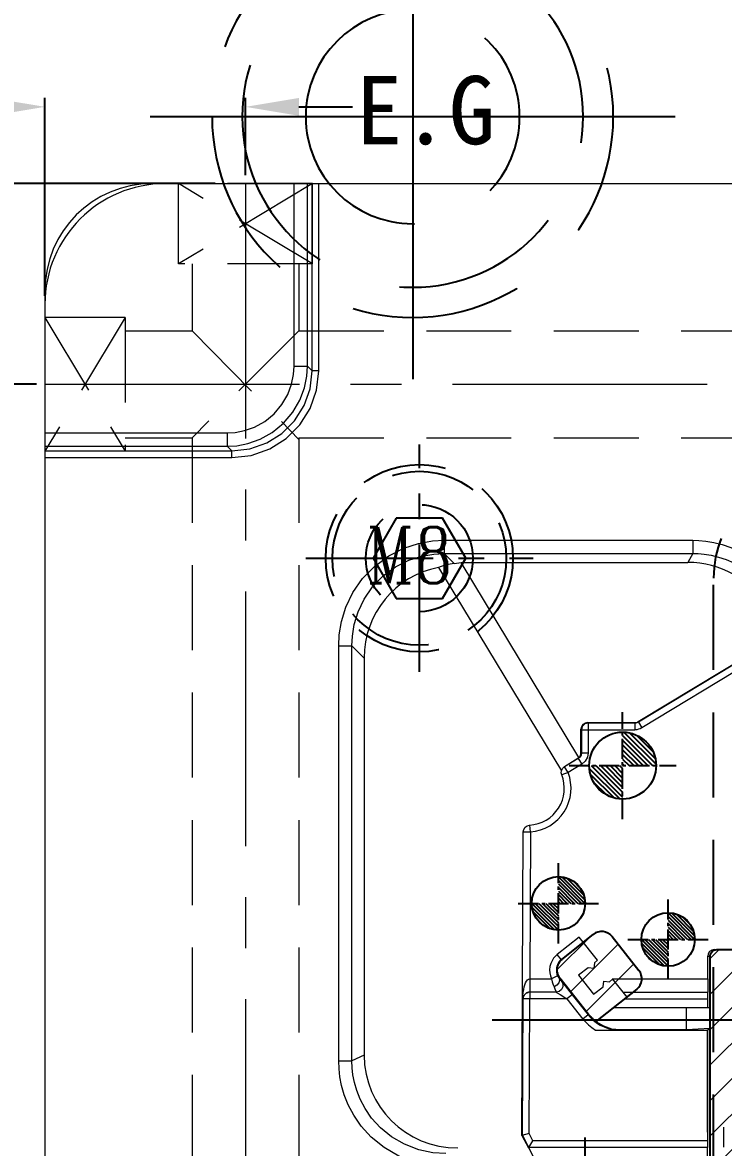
# Model space of a CAD drawing. Header units: inches. Extents: x 164842 to 166038, y -53074 to -52229.
# Drawn here: x 165352.4 to 165404.8, y -52420 to -52335.9 of the extents above; entities that cross this region are included whole.
import ezdxf

# ---------------------------------------------------------------- set-up
doc = ezdxf.new("R2010")
doc.units = ezdxf.units.IN
doc.header["$LTSCALE"] = 2
doc.header["$MEASUREMENT"] = 0
doc.header["$PDMODE"] = 3
doc.header["$PDSIZE"] = 0.3125
for name, pattern in [('CENTER', [50.8, 31.75, -6.35, 6.35, -6.35]), ('CENTER2', [1.125, 0.75, -0.125, 0.125, -0.125]), ('HIDDEN', [9.525, 6.35, -3.175])]:
    doc.linetypes.add(name, pattern=pattern)
doc.layers.get('0').update_dxf_attribs({"linetype": 'CONTINUOUS'})
doc.layers.get('Defpoints').update_dxf_attribs({"linetype": 'CONTINUOUS'})
for name, color, linetype in [('CAV-COR', 1, 'CONTINUOUS'), ('DEFAULT_1', 7, 'CENTER'), ('GE', 214, 'CONTINUOUS'), ('Layer3', 3, 'CONTINUOUS'), ('PIN', 4, 'CONTINUOUS'), ('SCREW', 52, 'HIDDEN'), ('y-cut', 7, 'CONTINUOUS'), ('壓塊', 157, 'CONTINUOUS'), ('文字', 1, 'CONTINUOUS')]:
    doc.layers.add(name, color=color, linetype=linetype)
for name, color, linetype, lineweight in [('dim', 3, 'CONTINUOUS', 15), ('PRODUCT', 1, 'CONTINUOUS', 15), ('WR', 122, 'HIDDEN', 18), ('截面', 191, 'CONTINUOUS', 15), ('枕位', 75, 'CONTINUOUS', 15)]:
    doc.layers.add(name, color=color, linetype=linetype, lineweight=lineweight)
doc.styles.add('ROMANC', font='romanc', dxfattribs={"width": 0.6, "height": 1})
doc.styles.add('ROMANS', font='ROMANS.shx', dxfattribs={"height": 5, "bigfont": 'chineset.shx'})
doc.styles.get("Standard").update_dxf_attribs({"font": 'txt.shx', "width": 0.67})
doc.dimstyles.new('2.00', dxfattribs={"dimtxt": 5, "dimasz": 4, "dimexe": 0.666, "dimexo": 0.626, "dimgap": 1, "dimtad": 0, "dimzin": 0, "dimdsep": 46, "dimtxsty": 'Standard', "dimcen": 0.09, "dimclrd": 3, "dimclre": 3, "dimclrt": 7, "dimazin": 0, "dimtfac": 1, "dimtofl": 0, "dimtmove": 0, "dimatfit": 0, "dimfxl": 0, "dimtolj": 1, "dimtzin": 0, "dimarcsym": 0})

# ---------------------------------------------------------------- blocks, each defined once
blk = doc.blocks.new('EG-16')
at = {"linetype": 'CENTER'}
for p, q in [((0, -19.617), (0, 19.617)), ((19.617, 0), (-19.617, 0))]:
    blk.add_line(p, q, dxfattribs=at)
at = {"linetype": 'HIDDEN'}
for radius in [15, 12.75, 8]:
    blk.add_circle((0, 0), radius, dxfattribs=at)
blk = doc.blocks.new('20090521.154736')
at = {"layer": 'GE', "extrusion": (0, 0, -1), "zscale": -1, "rotation": 180}
blk.add_blockref('EG-16', (0, 0), dxfattribs=at)
at = {"layer": '文字', "insert": (-4.244, 3.05), "char_height": 5.1, "width": 28.22459, "attachment_point": 1, "style": 'ROMANS'}
blk.add_mtext('{\\f標楷體|b0|i0|c136|p65;E.G}', dxfattribs=at)
blk = doc.blocks.new('*D36282')
at = {"layer": 'Defpoints', "color": 0}
for p in [(165277.864, -52347.939), (165367.453, -52347.939), (165291.595, -52472.939)]:
    blk.add_point(p, dxfattribs=at)
at = {"layer": 'dim', "color": 3, "linetype": 'ByBlock', "lineweight": -2}
for p, q in [((165366.827, -52347.939), (165277.198, -52347.939)), ((165277.864, -52351.939), (165277.864, -52402.181)), ((165277.864, -52468.939), (165277.864, -52418.698)), ((165290.969, -52472.939), (165277.198, -52472.939))]:
    blk.add_line(p, q, dxfattribs=at)
at = {"layer": 'dim', "color": 3, "linetype": 'ByBlock'}
for points in [[(165278.531, -52351.939), (165277.198, -52351.939), (165277.864, -52347.939)], [(165277.198, -52468.939), (165278.531, -52468.939), (165277.864, -52472.939)]]:
    blk.add_solid(points, dxfattribs=at)
at = {"layer": 'dim', "color": 7, "linetype": 'ByBlock', "insert": (165277.864, -52410.439), "char_height": 5, "attachment_point": 5, "rotation": 90}
blk.add_mtext('\\A1;125.00', dxfattribs=at)
blk = doc.blocks.new('20160723.115749')
at = {"layer": 'SCREW', "linetype": 'CENTER', "ltscale": 0.15}
for p, q in [((0, -8.5), (0, 8.5)), ((-8.5, 0), (8.5, 0))]:
    blk.add_line(p, q, dxfattribs=at)
at = {"layer": 'SCREW', "ltscale": 0.5}
blk.add_lwpolyline([(-1.732, 3), (-3.464, 0), (-1.732, -3), (1.732, -3), (3.464, 0), (1.732, 3)], close=True, dxfattribs=at)
for radius in [7, 6.5, 4]:
    blk.add_circle((0, 0), radius, dxfattribs=at)
at = {"layer": 'Layer3', "style": 'ROMANC', "width": 0.8}
blk.add_text('M8', height=4.1865, dxfattribs=at).set_placement((-3.976, -1.858))
blk = doc.blocks.new('20160823.201520')
at = {"layer": '截面', "linetype": 'Continuous', "ltscale": 0.3}
h = blk.add_hatch(dxfattribs=at)
h.set_pattern_fill('ANSI31', color=256, scale=15, style=0)
h.set_pattern_definition([(45, (-2955.1196, -3724.5847), (-1.3258252, 1.3258252), [])])
edge = h.paths.add_edge_path()
edge.add_arc((-48.284, -2.532), 0.5, 180, 270)
edge.add_line((-48.284, -3.032), (-43.933, -3.032))
edge.add_line((-43.933, -3.032), (-43.478, -2.592))
edge.add_arc((-41.681, -0.854), 2.5, 224.05536, 328.57739)
edge.add_line((-39.548, -2.157), (-38.116, -3.032))
edge.add_line((-38.116, -3.032), (-19.018, -3.032))
edge.add_line((-19.018, -3.032), (-19.018, -19.291))
edge.add_line((-19.018, -19.291), (-49.285, -19.291))
edge.add_line((-49.285, -19.291), (-49.911, -19.682))
edge.add_arc((-52.033, -21.004), 2.5, 31.928, 151.72792)
edge.add_line((-54.235, -19.82), (-55.217, -19.291))
edge.add_line((-55.217, -19.291), (-58.053, -19.291))
edge.add_line((-58.053, -19.291), (-58.053, 7.908))
edge.add_ellipse((-57.55, 7.908), major_axis=(0.503, 0), ratio=0.999962, start_angle=90, end_angle=180, ccw=False)
edge.add_line((-57.55, 8.41), (-48.784, 8.41))
edge.add_line((-48.784, 8.41), (-48.784, -2.532))
h.paths.add_polyline_path([(-37.089, 31.895), (-35.081, 29.37, 0.414214), (-33.676, 29.21), (-31.332, 31.074, 0.414214), (-31.171, 32.486), (-33.799, 35.79), (-36.929, 33.3, 0.414214)])
h.paths.add_polyline_path([(-69.517, 6.876), (-69.506, 6.744), (-69.478, 6.616), (-69.435, 6.495), (-69.375, 6.379), (-69.299, 6.268), (-67.153, 3.57), (-67.098, 3.503), (-67.041, 3.437), (-66.982, 3.373), (-66.921, 3.311), (-66.858, 3.25), (-66.794, 3.192), (-66.728, 3.135), (-66.661, 3.08), (-66.592, 3.027), (-63.541, 5.454, 0.414214), (-63.381, 6.86), (-65.389, 9.384, 0.414214), (-66.794, 9.544), (-69.138, 7.68), (-69.237, 7.589), (-69.321, 7.489), (-69.391, 7.381), (-69.446, 7.262), (-69.487, 7.136), (-69.511, 7.007)])
at = {"layer": 'y-cut', "linetype": 'ByBlock'}
for p, q in [((-36.929, 33.3), (-33.799, 35.79)), ((-33.799, 35.79), (-31.171, 32.486)), ((-35.081, 29.37), (-37.089, 31.895)), ((-31.332, 31.074), (-33.676, 29.21)), ((-69.138, 7.68), (-66.794, 9.544)), ((-65.389, 9.384), (-63.381, 6.86)), ((-57.55, 8.41), (-48.784, 8.41)), ((-48.784, 8.41), (-48.784, -2.532)), ((-58.053, -19.291), (-58.053, 7.908)), ((-67.153, 3.57), (-69.299, 6.268)), ((-63.541, 5.454), (-66.592, 3.027)), ((-39.548, -2.157), (-38.116, -3.032)), ((-48.284, -3.032), (-43.933, -3.032)), ((-43.933, -3.032), (-43.478, -2.592)), ((-38.116, -3.032), (-19.018, -3.032)), ((-19.018, -3.032), (-19.018, -19.291)), ((-55.217, -19.291), (-58.053, -19.291)), ((-54.235, -19.82), (-55.217, -19.291)), ((-49.285, -19.291), (-49.911, -19.682)), ((-19.018, -19.291), (-49.285, -19.291))]:
    blk.add_line(p, q, dxfattribs=at)
for points in [[(-69.138, 7.68), (-69.237, 7.589), (-69.321, 7.489), (-69.391, 7.381), (-69.446, 7.262), (-69.487, 7.136), (-69.511, 7.007), (-69.517, 6.876), (-69.506, 6.744), (-69.478, 6.616), (-69.435, 6.495), (-69.375, 6.379), (-69.299, 6.268)], [(-67.153, 3.57), (-67.098, 3.503), (-67.041, 3.437), (-66.982, 3.373), (-66.921, 3.311), (-66.858, 3.25), (-66.794, 3.192), (-66.728, 3.135), (-66.661, 3.08), (-66.592, 3.027)]]:
    blk.add_lwpolyline(points, dxfattribs=at)
for centre in [(-41.681, -0.854), (-52.033, -21.004)]:
    blk.add_circle(centre, 2.5, dxfattribs=at)
for centre, radius, start, end in [((-36.307, 32.517), 1, 128.5, 218.5), ((-31.958, 31.861), 1.005, 308.5, 38.5), ((-34.298, 29.993), 1, 218.5, 308.5), ((-66.171, 8.762), 1, 38.5, 128.5), ((-64.163, 6.237), 1, 308.5, 38.5), ((-48.284, -2.532), 0.5, 180, 270)]:
    blk.add_arc(centre, radius, start, end, dxfattribs=at)
at = {"layer": 'y-cut', "linetype": 'ByBlock', "extrusion": (0, 0, -1)}
blk.add_ellipse((-57.55, 7.908), major_axis=(0.503, 0), ratio=0.999962, start_param=3.141593, end_param=4.712389, dxfattribs=at)
blk = doc.blocks.new('*D37358')
at = {"layer": 'Defpoints', "color": 0}
for p in [(165369.095, -52342.198), (165369.095, -52347.939), (165354.095, -52356.939)]:
    blk.add_point(p, dxfattribs=at)
at = {"layer": 'dim', "color": 3, "linetype": 'ByBlock', "lineweight": -2}
for p, q in [((165354.095, -52356.313), (165354.095, -52341.532)), ((165369.095, -52347.313), (165369.095, -52341.532)), ((165350.095, -52342.198), (165346.095, -52342.198)), ((165373.095, -52342.198), (165377.095, -52342.198))]:
    blk.add_line(p, q, dxfattribs=at)
at = {"layer": 'dim', "color": 3, "linetype": 'ByBlock'}
for points in [[(165350.095, -52342.865), (165350.095, -52341.532), (165354.095, -52342.198)], [(165373.095, -52341.532), (165373.095, -52342.865), (165369.095, -52342.198)]]:
    blk.add_solid(points, dxfattribs=at)
at = {"layer": 'dim', "color": 7, "linetype": 'ByBlock', "insert": (165339.512, -52342.198), "char_height": 5, "attachment_point": 5}
blk.add_mtext('\\A1;15.00', dxfattribs=at)
blk = doc.blocks.new('*D37359')
at = {"layer": 'Defpoints', "color": 0}
for p in [(165366.827, -52347.939), (165344.032, -52362.939), (165354.095, -52362.939)]:
    blk.add_point(p, dxfattribs=at)
at = {"layer": 'dim', "color": 3, "linetype": 'ByBlock', "lineweight": -2}
for p, q in [((165344.032, -52343.939), (165344.032, -52339.939)), ((165366.201, -52347.939), (165343.366, -52347.939)), ((165353.469, -52362.939), (165343.366, -52362.939)), ((165344.032, -52366.939), (165344.032, -52370.939))]:
    blk.add_line(p, q, dxfattribs=at)
at = {"layer": 'dim', "color": 3, "linetype": 'ByBlock'}
for points in [[(165343.365, -52343.939), (165344.698, -52343.939), (165344.032, -52347.939)], [(165344.698, -52366.939), (165343.365, -52366.939), (165344.032, -52362.939)]]:
    blk.add_solid(points, dxfattribs=at)
at = {"layer": 'dim', "color": 7, "linetype": 'ByBlock', "insert": (165344.032, -52377.523), "char_height": 5, "attachment_point": 5, "rotation": 90}
blk.add_mtext('\\A1;15.00', dxfattribs=at)

msp = doc.modelspace()

# ---------------------------------------------------------------- hatches: boundary and pattern name
at = {"layer": 'PIN', "linetype": 'Continuous'}
h = msp.add_hatch(dxfattribs=at)
h.set_pattern_fill('ANSI31', color=5, scale=2, angle=90, style=0)
h.set_pattern_definition([(135, (165602.57704, -52405.679), (-0.1767767, -0.1767767), [])])
h.paths.add_polyline_path([(165397.295, -52391.439), (165394.795, -52391.439, 0.414214), (165397.295, -52393.939)])
h.paths.add_polyline_path([(165397.295, -52388.939), (165397.295, -52391.439), (165399.795, -52391.439, 0.414214)])
h = msp.add_hatch(dxfattribs=at)
h.set_pattern_fill('ANSI31', color=143, scale=1.5, angle=90, style=0)
h.set_pattern_definition([(135, (165597.77704, -52415.979), (-0.13258252, -0.13258252), [])])
h.paths.add_polyline_path([(165392.495, -52401.739), (165390.495, -52401.739, 0.414214), (165392.495, -52403.739)])
h.paths.add_polyline_path([(165392.495, -52399.739), (165392.495, -52401.739), (165394.495, -52401.739, 0.414214)])
h = msp.add_hatch(dxfattribs=at)
h.set_pattern_fill('ANSI31', color=143, scale=1.5, angle=90, style=0)
h.set_pattern_definition([(135, (165605.97704, -52418.679), (-0.13258252, -0.13258252), [])])
h.paths.add_polyline_path([(165400.695, -52404.439), (165398.695, -52404.439, 0.414214), (165400.695, -52406.439)])
h.paths.add_polyline_path([(165400.695, -52402.439), (165400.695, -52404.439), (165402.695, -52404.439, 0.414214)])

# ---------------------------------------------------------------- linework, layer by layer
at = {"layer": 'DEFAULT_1', "color": 2, "linetype": 'CENTER', "ltscale": 0.3}
msp.add_line((165387.547, -52410.439), (165499.608, -52410.439), dxfattribs=at)
at = {"layer": 'PIN', "color": 5, "linetype": 'CENTER2'}
for p, q in [((165397.295, -52395.439), (165397.295, -52387.439)), ((165393.295, -52391.439), (165401.295, -52391.439))]:
    msp.add_line(p, q, dxfattribs=at)
at = {"layer": 'PIN', "color": 143, "linetype": 'CENTER2'}
for p, q in [((165392.495, -52404.739), (165392.495, -52398.739)), ((165389.495, -52401.739), (165395.495, -52401.739)), ((165400.695, -52407.439), (165400.695, -52401.439)), ((165397.695, -52404.439), (165403.695, -52404.439)), ((165394.495, -52425.239), (165394.495, -52419.239))]:
    msp.add_line(p, q, dxfattribs=at)
at = {"layer": 'PIN', "color": 5, "linetype": 'Continuous'}
msp.add_circle((165397.295, -52391.439), 2.5, dxfattribs=at)
at = {"layer": 'PIN', "color": 143, "linetype": 'Continuous'}
for centre in [(165392.495, -52401.739), (165400.695, -52404.439)]:
    msp.add_circle(centre, 2, dxfattribs=at)
at = {"layer": 'PRODUCT', "linetype": 'ByBlock'}
for p, q in [((165362.095, -52347.939), (165521.095, -52347.939)), ((165372.727, -52361.578), (165372.727, -52347.939)), ((165373.725, -52361.578), (165373.725, -52347.939)), ((165374.07, -52361.923), (165374.07, -52347.939)), ((165374.569, -52361.923), (165374.569, -52347.939)), ((165354.095, -52355.939), (165354.095, -52589.939)), ((165372.727, -52361.578), (165373.725, -52361.578)), ((165374.07, -52361.923), (165373.725, -52361.578)), ((165374.569, -52361.923), (165374.07, -52361.923)), ((165354.095, -52366.571), (165367.734, -52366.571)), ((165367.734, -52366.571), (165367.734, -52367.57)), ((165354.095, -52367.57), (165367.734, -52367.57)), ((165354.095, -52367.914), (165368.078, -52367.914)), ((165368.078, -52367.914), (165367.734, -52367.57)), ((165368.078, -52368.414), (165368.078, -52367.914)), ((165354.095, -52368.414), (165368.078, -52368.414)), ((165398.468, -52388.155), (165409.298, -52381.607)), ((165409.272, -52381.663), (165398.478, -52388.19)), ((165409.532, -52382.093), (165398.738, -52388.62)), ((165394.718, -52388.262), (165394.683, -52388.227)), ((165394.683, -52388.227), (165398.208, -52388.227)), ((165394.718, -52388.262), (165394.718, -52390.484)), ((165398.218, -52388.262), (165394.718, -52388.262)), ((165398.208, -52388.227), (165398.218, -52388.262)), ((165398.218, -52388.262), (165398.218, -52388.765)), ((165398.468, -52388.155), (165398.478, -52388.19)), ((165398.478, -52388.19), (165398.738, -52388.62)), ((165394.18, -52390.465), (165394.18, -52388.73)), ((165394.215, -52388.765), (165394.18, -52388.73)), ((165394.282, -52388.514), (165394.215, -52388.765)), ((165394.215, -52388.765), (165394.215, -52390.484)), ((165394.215, -52388.765), (165398.218, -52388.765)), ((165394.215, -52390.484), (165394.18, -52390.465)), ((165394.215, -52390.484), (165394.718, -52390.484)), ((165392.949, -52391.503), (165393.938, -52390.895)), ((165392.959, -52391.527), (165392.949, -52391.503)), ((165393.973, -52390.914), (165392.959, -52391.527)), ((165393.219, -52391.957), (165392.959, -52391.527)), ((165394.233, -52391.344), (165393.219, -52391.957)), ((165393.973, -52390.914), (165393.938, -52390.895)), ((165393.973, -52390.914), (165394.233, -52391.344)), ((165393.219, -52391.957), (165392.75, -52392.138)), ((165390.394, -52396.392), (165390.36, -52395.891)), ((165389.766, -52419.084), (165389.869, -52396.391)), ((165389.869, -52396.391), (165389.891, -52396.39)), ((165389.891, -52396.39), (165390.394, -52396.392)), ((165390.394, -52396.392), (165390.344, -52407.374)), ((165394.039, -52404.262), (165392.405, -52405.562)), ((165392.718, -52405.955), (165395.098, -52404.061)), ((165395.415, -52405.992), (165394.039, -52404.262)), ((165396.504, -52404.221), (165398.512, -52406.746)), ((165392.718, -52405.955), (165392.405, -52405.562)), ((165392.724, -52405.961), (165392.505, -52406.218)), ((165392.543, -52406.157), (165392.755, -52405.926)), ((165403.656, -52407.374), (165403.656, -52405.698)), ((165403.656, -52405.698), (165403.84, -52405.698)), ((165403.84, -52433.494), (165403.84, -52405.698)), ((165404.159, -52405.196), (165413.109, -52405.196)), ((165392.376, -52406.757), (165392.412, -52406.444)), ((165392.376, -52406.744), (165392.384, -52406.583)), ((165392.439, -52407.065), (165392.376, -52406.757)), ((165392.505, -52406.218), (165392.384, -52406.583)), ((165392.412, -52406.444), (165392.543, -52406.157)), ((165394.708, -52406.555), (165394, -52407.118)), ((165395.131, -52406.604), (165394.708, -52406.555)), ((165395.18, -52406.18), (165395.131, -52406.604)), ((165395.415, -52405.992), (165395.18, -52406.18)), ((165390.344, -52407.374), (165390.349, -52408.283)), ((165390.344, -52407.374), (165391.975, -52407.374)), ((165392.431, -52407.163), (165391.975, -52407.374)), ((165392.594, -52407.338), (165392.439, -52407.065)), ((165392.557, -52407.367), (165392.658, -52407.492)), ((165392.594, -52407.338), (165392.56, -52407.365)), ((165392.594, -52407.338), (165394.74, -52410.036)), ((165392.717, -52407.563), (165392.743, -52407.592)), ((165392.743, -52407.592), (165392.799, -52407.661)), ((165392.799, -52407.661), (165393.006, -52407.916)), ((165394, -52407.118), (165395.126, -52408.534)), ((165395.834, -52407.971), (165395.882, -52407.547)), ((165395.882, -52407.547), (165396.306, -52407.596)), ((165396.306, -52407.596), (165396.542, -52407.408)), ((165396.515, -52407.374), (165397.605, -52408.745)), ((165396.515, -52407.374), (165403.656, -52407.374)), ((165390.158, -52408.417), (165390.231, -52408.393)), ((165390.349, -52408.283), (165390.35, -52408.377)), ((165392.324, -52408.377), (165390.35, -52408.377)), ((165392.406, -52408.426), (165392.613, -52408.553)), ((165393.006, -52407.916), (165393.525, -52408.565)), ((165395.126, -52408.534), (165395.834, -52407.971)), ((165398.352, -52408.151), (165395.3, -52410.578)), ((165397.312, -52408.377), (165403.664, -52408.377)), ((165389.801, -52419.076), (165389.847, -52408.879)), ((165389.835, -52408.879), (165389.847, -52408.879)), ((165390.35, -52408.878), (165389.847, -52408.876)), ((165390.304, -52418.953), (165390.35, -52408.878)), ((165393.132, -52408.878), (165390.35, -52408.878)), ((165392.613, -52408.553), (165393.132, -52408.878)), ((165393.525, -52408.565), (165393.132, -52408.878)), ((165393.132, -52408.878), (165394.329, -52410.384)), ((165393.525, -52408.565), (165394.723, -52410.071)), ((165397.438, -52408.878), (165403.669, -52408.878)), ((165403.669, -52408.878), (165403.668, -52408.56)), ((165403.669, -52409.535), (165403.669, -52408.878)), ((165394.723, -52410.071), (165394.329, -52410.384)), ((165394.74, -52410.036), (165395.002, -52410.325)), ((165396.612, -52409.535), (165403.807, -52409.535)), ((165402.061, -52411.174), (165402.061, -52409.535)), ((165403.807, -52409.535), (165403.807, -52411.075)), ((165395.002, -52410.325), (165395.3, -52410.578)), ((165395.278, -52411.213), (165403.625, -52411.213)), ((165397.099, -52411.174), (165397.082, -52411.209)), ((165397.099, -52411.174), (165402.061, -52411.174)), ((165402.061, -52411.174), (165403.807, -52411.075)), ((165403.625, -52411.213), (165403.677, -52411.205)), ((165403.625, -52411.213), (165403.625, -52418.832)), ((165403.677, -52411.205), (165403.807, -52411.075)), ((165403.677, -52418.832), (165403.677, -52411.205)), ((165404.835, -52418.469), (165404.837, -52419.976)), ((165390.304, -52418.953), (165389.766, -52419.084)), ((165389.766, -52419.084), (165390.258, -52420.022)), ((165390.279, -52419.987), (165389.801, -52419.076)), ((165390.583, -52419.484), (165390.304, -52418.953)), ((165403.669, -52418.832), (165403.625, -52418.832)), ((165403.669, -52419.484), (165403.669, -52418.832)), ((165390.251, -52419.987), (165403.288, -52444.829)), ((165403.64, -52419.987), (165390.251, -52419.987)), ((165390.279, -52419.987), (165390.583, -52419.484)), ((165403.669, -52419.484), (165390.583, -52419.484)), ((165403.64, -52444.924), (165403.64, -52419.987))]:
    msp.add_line(p, q, dxfattribs=at)
for points in [[(165367.734, -52367.57), (165368.441, -52367.528), (165369.279, -52367.367), (165370.187, -52367.044), (165371.094, -52366.538), (165371.928, -52365.856), (165372.629, -52365.032), (165373.158, -52364.122), (165373.502, -52363.196), (165373.678, -52362.327), (165373.725, -52361.578)], [(165367.734, -52366.571), (165368.323, -52366.536), (165369.022, -52366.402), (165369.779, -52366.134), (165370.535, -52365.713), (165371.23, -52365.145), (165371.814, -52364.458), (165372.255, -52363.699), (165372.541, -52362.927), (165372.688, -52362.202), (165372.727, -52361.578)], [(165368.078, -52367.914), (165369.421, -52367.763), (165370.69, -52367.317), (165371.82, -52366.605), (165372.762, -52365.663), (165373.473, -52364.533), (165373.919, -52363.265), (165374.07, -52361.923)], [(165368.078, -52368.414), (165369.528, -52368.25), (165370.904, -52367.767), (165372.131, -52366.995), (165373.153, -52365.972), (165373.924, -52364.746), (165374.406, -52363.371), (165374.569, -52361.923)], [(165394.718, -52388.262), (165394.466, -52388.33), (165394.282, -52388.514)], [(165398.478, -52388.19), (165398.418, -52388.221), (165398.353, -52388.244), (165398.285, -52388.258), (165398.218, -52388.262)], [(165398.738, -52388.62), (165398.618, -52388.682), (165398.488, -52388.728), (165398.353, -52388.756), (165398.218, -52388.765)], [(165394.215, -52390.484), (165394.186, -52390.654), (165394.102, -52390.802), (165393.973, -52390.914)], [(165394.718, -52390.484), (165394.659, -52390.823), (165394.491, -52391.119), (165394.233, -52391.344)], [(165392.717, -52391.843), (165392.795, -52391.651), (165392.949, -52391.503)], [(165392.743, -52392.12), (165392.71, -52391.981), (165392.717, -52391.843)], [(165389.869, -52396.391), (165389.904, -52396.208), (165390.006, -52396.049), (165390.159, -52395.938), (165390.34, -52395.892)], [(165392.405, -52405.562), (165392.268, -52405.685), (165392.135, -52405.84), (165392.017, -52406.025), (165391.923, -52406.235), (165391.861, -52406.464), (165391.836, -52406.703), (165391.849, -52406.941), (165391.897, -52407.168), (165391.975, -52407.374)], [(165392.718, -52405.955), (165392.626, -52406.037), (165392.538, -52406.14), (165392.459, -52406.264), (165392.397, -52406.404), (165392.355, -52406.557), (165392.338, -52406.716), (165392.347, -52406.875), (165392.379, -52407.026), (165392.431, -52407.163)], [(165403.84, -52405.698), (165403.878, -52405.506), (165403.987, -52405.343), (165404.15, -52405.234), (165404.166, -52405.231)], [(165392.472, -52407.142), (165392.425, -52407.023), (165392.391, -52406.891), (165392.376, -52406.744)], [(165389.835, -52408.879), (165389.844, -52408.623), (165389.866, -52408.39), (165389.897, -52408.18), (165389.938, -52407.991), (165389.987, -52407.824), (165390.044, -52407.675), (165390.111, -52407.55), (165390.185, -52407.455), (165390.263, -52407.396), (165390.344, -52407.374)], [(165391.975, -52407.374), (165392.036, -52407.611), (165392.102, -52407.818), (165392.164, -52407.985)], [(165392.717, -52407.563), (165392.813, -52407.763), (165392.812, -52407.986), (165392.715, -52408.187), (165392.541, -52408.326), (165392.324, -52408.377)], [(165392.431, -52407.163), (165392.471, -52407.242), (165392.515, -52407.311), (165392.557, -52407.367)], [(165392.594, -52407.338), (165392.53, -52407.248), (165392.472, -52407.142)], [(165392.557, -52407.367), (165392.585, -52407.499), (165392.515, -52407.673)], [(165392.658, -52407.492), (165392.689, -52407.53), (165392.708, -52407.552), (165392.717, -52407.563)], [(165390.231, -52408.393), (165390.173, -52408.411), (165390.114, -52408.438), (165390.054, -52408.475), (165389.995, -52408.525), (165389.941, -52408.59), (165389.894, -52408.669), (165389.861, -52408.765), (165389.847, -52408.879)], [(165389.894, -52408.656), (165389.932, -52408.596), (165389.977, -52408.541), (165390.03, -52408.492), (165390.091, -52408.45), (165390.158, -52408.417)], [(165390.35, -52408.377), (165390.308, -52408.38), (165390.267, -52408.386), (165390.23, -52408.394)], [(165390.35, -52408.377), (165390.358, -52408.456), (165390.35, -52408.878)], [(165392.515, -52407.673), (165392.363, -52407.849), (165392.164, -52407.985)], [(165392.164, -52407.985), (165392.221, -52408.128), (165392.296, -52408.311)], [(165392.296, -52408.311), (165392.315, -52408.357), (165392.324, -52408.377)], [(165392.324, -52408.377), (165392.35, -52408.392), (165392.406, -52408.426)], [(165403.665, -52408.379), (165403.665, -52408.38), (165403.664, -52408.377)], [(165403.668, -52408.56), (165403.666, -52408.447), (165403.665, -52408.379)], [(165389.835, -52408.879), (165389.844, -52408.798), (165389.864, -52408.724), (165389.894, -52408.656)], [(165394.723, -52410.071), (165394.893, -52410.268), (165395.103, -52410.468), (165395.348, -52410.66), (165395.623, -52410.833), (165395.92, -52410.976), (165396.226, -52411.085), (165396.53, -52411.158), (165396.82, -52411.198), (165397.082, -52411.209)], [(165394.329, -52410.384), (165394.512, -52410.595), (165394.732, -52410.811), (165394.989, -52411.021), (165395.278, -52411.213)], [(165395.3, -52410.578), (165395.853, -52410.904), (165396.461, -52411.106), (165397.099, -52411.174)]]:
    msp.add_lwpolyline(points, dxfattribs=at)
for centre, radius, start, end in [((165363.095, -52356.939), 9, 90, 180), ((165362.095, -52355.939), 8, 90, 180), ((165390.172, -52393.133), 2.764, 273.50343, 21.5063), ((165390.172, -52393.133), 3.266, 273.90427, 21.10015), ((165395.721, -52404.844), 1, 38.5, 128.5), ((165397.729, -52407.369), 1, 308.5, 38.5)]:
    msp.add_arc(centre, radius, start, end, dxfattribs=at)
for centre, major_axis, ratio, start_param, end_param in [((165394.683, -52388.73), (-0.355, 0.355), 0.999924, 5.497825, 7.068545), ((165398.208, -52387.725), (-0.135, 0.484), 0.999959, 2.869681, 3.413504), ((165393.678, -52390.465), (-0.01, 0.504), 0.99152, 3.669573, 3.893255), ((165393.678, -52390.465), (-0.438, 0.247), 0.99995, 2.85182, 3.655047), ((165404.159, -52405.698), (-0.503, 0), 0.999962, 4.712389, 6.283185), ((165404.342, -52405.698), (0.503, 0), 0.999962, 1.931507, 3.141593), ((165403.665, -52407.374), (0, 1.005), 0.008727, 1.570796, 3.074877), ((165403.664, -52419.484), (0, 0.502), 0.008727, 3.141593, 4.712389)]:
    msp.add_ellipse(centre, major_axis=major_axis, ratio=ratio, start_param=start_param, end_param=end_param, dxfattribs=at)
at = {"layer": 'WR', "linetype": 'HIDDEN', "ltscale": 0.5}
for p, q in [((165374.095, -52347.939), (165364.095, -52347.939)), ((165374.095, -52347.939), (165364.095, -52353.939)), ((165374.095, -52353.939), (165364.095, -52347.939)), ((165364.095, -52353.939), (165364.095, -52347.939)), ((165374.095, -52353.939), (165374.095, -52347.939)), ((165374.095, -52353.939), (165364.095, -52353.939)), ((165365.095, -52353.939), (165365.095, -52358.939)), ((165373.095, -52353.939), (165373.095, -52358.939)), ((165354.095, -52357.939), (165354.095, -52367.939)), ((165354.095, -52357.939), (165360.095, -52367.939)), ((165360.095, -52357.939), (165354.095, -52367.939)), ((165360.095, -52357.939), (165354.095, -52357.939)), ((165360.095, -52357.939), (165360.095, -52367.939)), ((165360.095, -52358.939), (165365.095, -52358.939)), ((165365.095, -52358.939), (165373.095, -52367.065)), ((165373.095, -52358.939), (165365.095, -52366.939)), ((165373.095, -52358.939), (165510.095, -52358.939)), ((165360.095, -52366.939), (165365.095, -52366.939)), ((165365.095, -52366.939), (165365.095, -52453.939)), ((165373.095, -52366.939), (165510.095, -52366.939)), ((165373.095, -52366.939), (165373.095, -52453.939)), ((165360.095, -52367.939), (165354.095, -52367.939))]:
    msp.add_line(p, q, dxfattribs=at)
at = {"layer": 'WR', "linetype": 'CENTER', "ltscale": 0.3}
for p, q in [((165369.095, -52347.939), (165369.095, -52457.939)), ((165354.095, -52362.939), (165514.095, -52362.939))]:
    msp.add_line(p, q, dxfattribs=at)
at = {"layer": '壓塊', "color": 153, "linetype": 'HIDDEN', "ltscale": 0.5}
msp.add_lwpolyline([(165476.095, -52449.439), (165412.095, -52449.439, -0.414214), (165404.095, -52441.439), (165404.095, -52377.439, -0.414214), (165412.095, -52369.439), (165476.095, -52369.439, -0.414214), (165484.095, -52377.439), (165484.095, -52441.439, -0.414214)], format="xyb", close=True, dxfattribs=at)
at = {"layer": '枕位', "linetype": 'ByBlock', "ltscale": 0.3}
for p, q in [((165383.944, -52374.602), (165383.944, -52375.587)), ((165383.944, -52374.602), (165402.553, -52374.602)), ((165402.553, -52374.602), (165402.553, -52375.587)), ((165383.944, -52375.587), (165384.688, -52376.33)), ((165383.944, -52375.587), (165402.553, -52375.587)), ((165402.553, -52375.587), (165402.175, -52376.256)), ((165384.688, -52376.33), (165385.217, -52376.256)), ((165394.026, -52390.826), (165385.217, -52376.256)), ((165385.217, -52376.256), (165402.175, -52376.256)), ((165383.52, -52376.633), (165392.717, -52391.843)), ((165376.066, -52413.522), (165376.066, -52382.481)), ((165376.066, -52382.481), (165377.051, -52382.481)), ((165377.051, -52413.522), (165377.051, -52382.481)), ((165377.051, -52382.481), (165377.968, -52383.398)), ((165377.968, -52383.398), (165377.968, -52413.098)), ((165376.066, -52413.522), (165377.051, -52413.522)), ((165377.968, -52413.098), (165377.051, -52413.522))]:
    msp.add_line(p, q, dxfattribs=at)
for points in [[(165376.066, -52382.481), (165376.108, -52381.656), (165376.27, -52380.679), (165376.597, -52379.608), (165377.121, -52378.51), (165377.848, -52377.459), (165378.759, -52376.523), (165379.808, -52375.756), (165380.928, -52375.19), (165382.042, -52374.83), (165383.067, -52374.65), (165383.944, -52374.602)], [(165402.553, -52374.602), (165402.998, -52374.615), (165403.523, -52374.662), (165404.11, -52374.756), (165404.739, -52374.91), (165405.39, -52375.128), (165406.041, -52375.414), (165406.674, -52375.763), (165407.268, -52376.166), (165407.81, -52376.61), (165408.287, -52377.077), (165408.695, -52377.546), (165409.03, -52377.995), (165409.295, -52378.404)], [(165377.051, -52382.481), (165377.085, -52381.755), (165377.224, -52380.897), (165377.508, -52379.957), (165377.964, -52378.995), (165378.598, -52378.075), (165379.395, -52377.256), (165380.313, -52376.586), (165381.296, -52376.093), (165382.273, -52375.78), (165383.173, -52375.626), (165383.944, -52375.587)], [(165402.553, -52375.587), (165402.943, -52375.597), (165403.403, -52375.637), (165403.917, -52375.719), (165404.467, -52375.853), (165405.037, -52376.043), (165405.608, -52376.293), (165406.161, -52376.598), (165406.681, -52376.951), (165407.155, -52377.34), (165407.572, -52377.749), (165407.928, -52378.161), (165408.221, -52378.555), (165408.452, -52378.914)], [(165384.075, -52421.436), (165382.979, -52421.362), (165381.776, -52421.106), (165380.57, -52420.645), (165379.454, -52419.996), (165378.504, -52419.221), (165377.756, -52418.399), (165377.19, -52417.581), (165376.775, -52416.793), (165376.481, -52416.048), (165376.281, -52415.353), (165376.155, -52414.705), (165376.087, -52414.099), (165376.066, -52413.522)], [(165384.075, -52420.439), (165383.11, -52420.376), (165382.054, -52420.154), (165380.995, -52419.751), (165380.016, -52419.185), (165379.182, -52418.508), (165378.527, -52417.79), (165378.032, -52417.074), (165377.668, -52416.385), (165377.411, -52415.734), (165377.236, -52415.125), (165377.127, -52414.558), (165377.068, -52414.028), (165377.051, -52413.522)]]:
    msp.add_lwpolyline(points, dxfattribs=at)
for centre, major_axis, ratio, start_param, end_param in [((165385.403, -52383.939), (-0.004, 7.659), 0.819239, 0.113606, 0.304212), ((165402.054, -52383.364), (3.508, 6.221), 0.98012, 5.778256, 6.788114), ((165385.076, -52383.612), (5.101, -5.101), 0.970288, 2.56188, 3.911912), ((165385.076, -52412.999), (6.473, 2.993), 0.981649, 2.715531, 4.272217)]:
    msp.add_ellipse(centre, major_axis=major_axis, ratio=ratio, start_param=start_param, end_param=end_param, dxfattribs=at)

# ---------------------------------------------------------------- block references
at = {"layer": 'CAV-COR'}
msp.add_blockref('20090521.154736', (165381.595, -52342.939), dxfattribs=at)
at = {"layer": 'SCREW', "linetype": 'ByBlock'}
msp.add_blockref('20160723.115749', (165382.095, -52375.939), dxfattribs=at)
at = {"layer": 'y-cut', "linetype": 'ByBlock'}
msp.add_blockref('20160823.201520', (165461.892, -52413.606), dxfattribs=at)

# ---------------------------------------------------------------- dimensions: what is measured, and where the dimension line sits
at = {"layer": 'dim', "linetype": 'ByBlock'}
dim = msp.add_linear_dim(base=(165369.095, -52342.198), p1=(165354.095, -52356.939), p2=(165369.095, -52347.939), dimstyle='2.00', dxfattribs=at)
dim.commit()
dim.dimension.update_dxf_attribs({"geometry": '*D37358', "text_midpoint": (165339.512, -52342.198), "dimtype": 160})
for base, p1, p2, picture, middle in [((165344.032, -52362.939), (165366.827, -52347.939), (165354.095, -52362.939), '*D37359', (165344.032, -52377.523)), ((165277.864, -52347.939), (165291.595, -52472.939), (165367.453, -52347.939), '*D36282', (165277.864, -52410.439))]:
    dim = msp.add_linear_dim(base=base, p1=p1, p2=p2, angle=90, dimstyle='2.00', dxfattribs=at)
    dim.commit()
    dim.dimension.update_dxf_attribs({"geometry": picture, "text_midpoint": middle})

doc.saveas('drawing.dxf')
